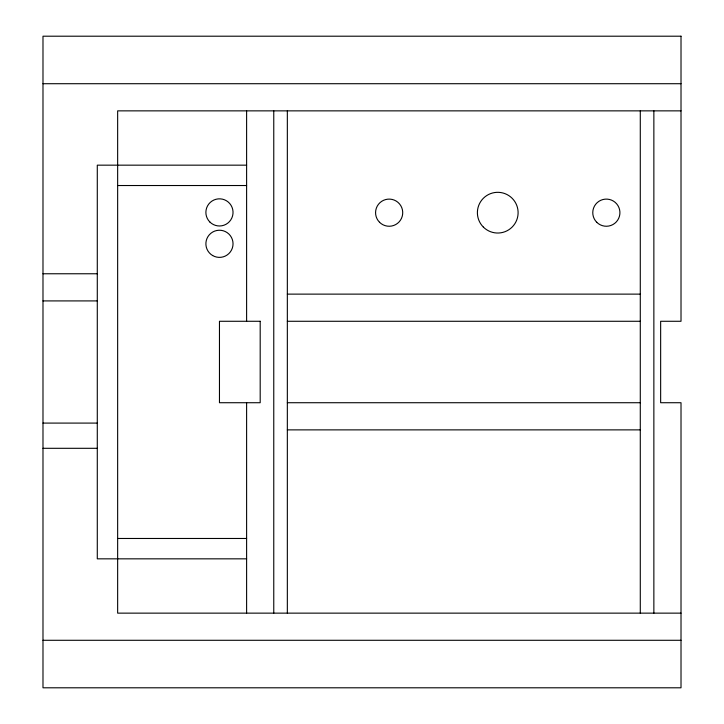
<?xml version="1.0" encoding="UTF-8"?>
<svg xmlns="http://www.w3.org/2000/svg" width="724" height="724" viewBox="0 0 724 724"><rect width="100%" height="100%" fill="white"/><g stroke="black" fill="none" stroke-linecap="round" stroke-linejoin="round"><path stroke-width="1.09" d="M42.988 83.713L681.013 83.713M681.013 110.862L117.65 110.862L117.65 613.138L681.013 613.138M246.613 165.162L97.288 165.162L97.288 558.837L246.613 558.837M117.65 185.525L246.613 185.525M42.988 273.762L97.288 273.762M287.338 294.125L640.288 294.125M42.988 300.913L97.288 300.913M287.338 321.275L640.288 321.275M287.338 402.725L640.288 402.725M42.988 423.088L97.288 423.088M287.338 429.875L640.288 429.875M42.988 448.301L97.288 448.301M117.65 538.475L246.613 538.475M42.988 640.288L681.013 640.288M653.863 110.862L653.863 613.138M640.288 110.862L640.288 613.138M287.338 110.862L287.338 613.138M273.762 110.862L273.762 613.138M246.613 110.862L246.613 321.275M246.613 402.725L246.613 613.138M681.013 36.2L42.988 36.2L42.988 687.8L681.013 687.8L681.013 402.725L660.65 402.725L660.65 321.275L681.013 321.275L681.013 36.2M260.188 321.275L219.463 321.275L219.463 402.725L260.188 402.725L260.188 321.275M483.351 227.074A20.363 20.363 0 0 0 517.416 217.942A20.363 20.363 0 0 0 492.483 193.009A20.363 20.363 0 0 0 483.351 227.074M596.748 222.277A13.575 13.575 0 0 0 619.463 216.186A13.575 13.575 0 0 0 602.839 199.562A13.575 13.575 0 0 0 596.748 222.277M379.548 222.277A13.575 13.575 0 0 0 402.263 216.186A13.575 13.575 0 0 0 385.639 199.562A13.575 13.575 0 0 0 379.548 222.277M209.86 222.006A13.575 13.575 0 0 0 232.576 215.915A13.575 13.575 0 0 0 215.951 199.29A13.575 13.575 0 0 0 209.86 222.006M212.675 255.563A13.575 13.575 0 0 0 233.037 243.807A13.575 13.575 0 0 0 212.675 232.051A13.575 13.575 0 0 0 212.675 255.563"/></g></svg>
